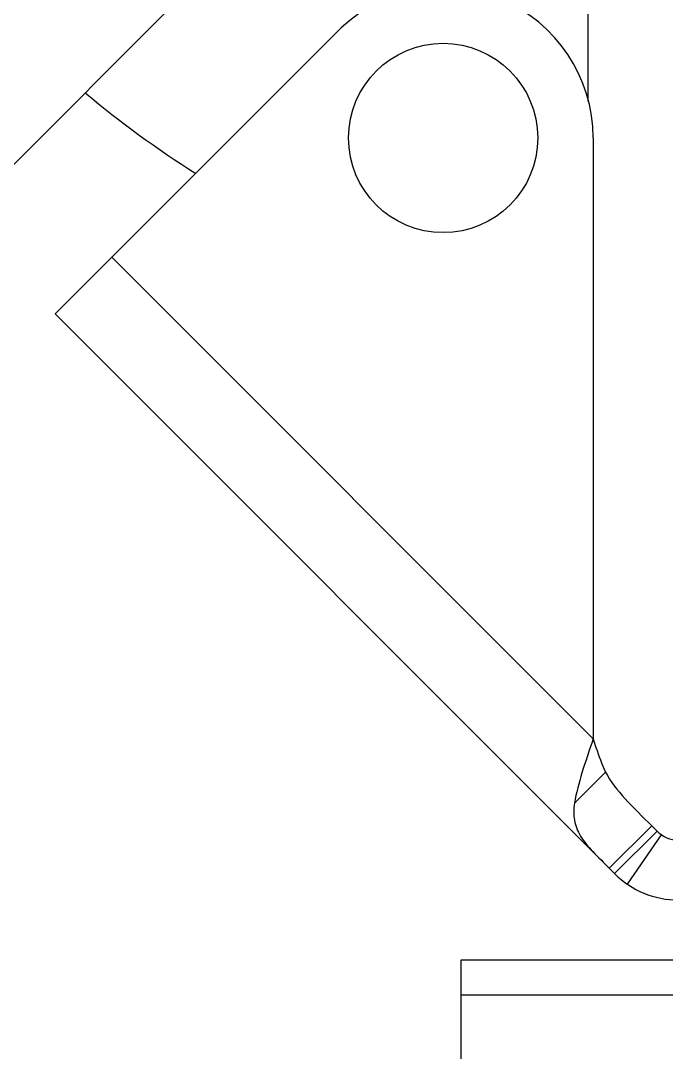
# Model space of a CAD drawing. Extents: x -427546 to -314919, y 698702 to 968782.
# Drawn here: x -418439 to -418109, y 893781 to 894308 of the extents above; entities that cross this region are included whole.
import ezdxf

# ---------------------------------------------------------------- set-up
doc = ezdxf.new("R2010")
doc.units = 0
doc.header["$LTSCALE"] = 1000
doc.header["$MEASUREMENT"] = 0
doc.layers.get('0').update_dxf_attribs({"linetype": 'CONTINUOUS'})

msp = doc.modelspace()

# ---------------------------------------------------------------- linework, layer by layer
for p, q in [((-418313.48, 894363.24), (-418461.65, 894215.07)), ((-418149.02, 894266.31), (-418149.03, 894330.46)), ((-418421.38, 894157.76), (-418277.34, 894301.8)), ((-418146.46, 894247.59), (-418146.46, 893940.66)), ((-418146.46, 893940.66), (-418392.47, 894186.67)), ((-418421.38, 894157.76), (-418135.48, 893871.85)), ((-418140.14, 893923.75), (-418156.02, 893907.88)), ((-418138.21, 893874.58), (-418116.52, 893896.26)), ((-418135.48, 893871.85), (-418113.79, 893893.54)), ((-418111.64, 893891.74), (-418129.01, 893866.47)), ((-418116.52, 893896.26), (-418113.79, 893893.54)), ((-418081.23, 893827.71), (-418214.12, 893827.71)), ((-418081.23, 893809.82), (-418214.12, 893809.82))]:
    msp.add_line(p, q)
at = {"color": 7}
msp.add_line((-418214.12, 893827.71), (-418214.12, 893426.5), dxfattribs=at)
msp.add_circle((-418223.13, 894247.59), 48.35)
for centre, radius, start, end in [((-418223.13, 894247.59), 76.66, 0, 135), ((-418077.66, 894662.29), 511.1, 230.0192, 237.866), ((-418102.95, 893904.38), 15.33, 225, 270), ((-418102.95, 893904.38), 46, 225, 270)]:
    msp.add_arc(centre, radius, start, end)
for points, knots in [([(-418146.46, 893940.66), (-418148.44, 893934.9), (-418152.14, 893924.13), (-418155.16, 893913.1), (-418156.02, 893907.88)], [0, 0, 0, 0, 0.53484, 1, 1, 1, 1]), ([(-418146.46, 893940.66), (-418145.99, 893939.2), (-418144.14, 893933.48), (-418142.09, 893927.79), (-418140.14, 893923.75)], [0, 0, 0, 0, 0.255061, 1, 1, 1, 1]), ([(-418140.14, 893923.75), (-418137.71, 893918.72), (-418129.74, 893909.29), (-418121.13, 893900.88), (-418116.52, 893896.26)], [0, 0, 0, 0, 0.46168, 1, 1, 1, 1]), ([(-418156.02, 893907.88), (-418156.5, 893904.99), (-418156.68, 893899.02), (-418153.05, 893890.35), (-418146.28, 893882.57), (-418141.04, 893877.41), (-418138.21, 893874.58)], [0, 0, 0, 0, 0.222359, 0.440545, 0.696247, 1, 1, 1, 1])]:
    msp.add_open_spline(points, degree=3, knots=knots)

doc.saveas('drawing.dxf')
